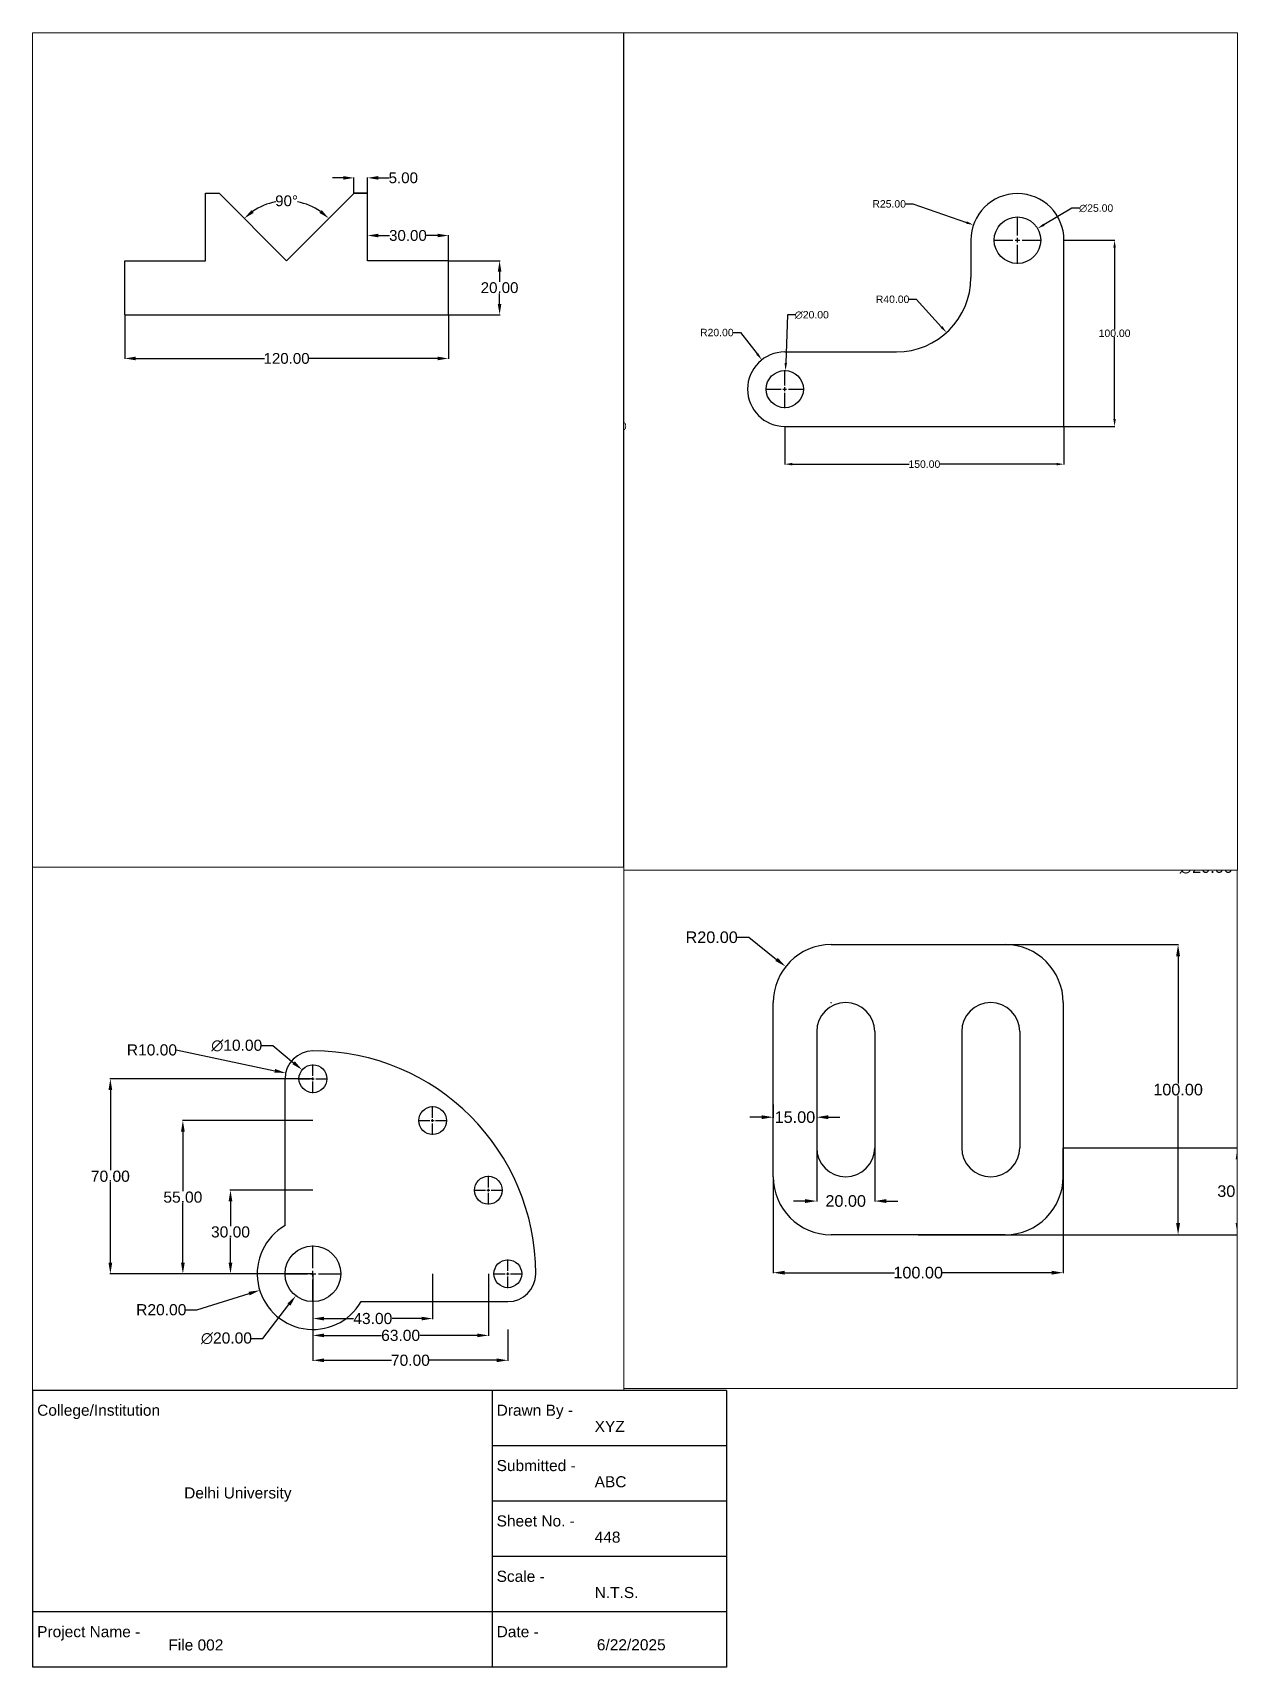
# Paper-space layout 'Layout1' of a CAD drawing. Header units: millimetres, sheet in inches. Extents: x 0.2 to 7.7, y 0 to 10.2.
# The model-space entities are those that its viewports show. They can reach past a viewport. Long polylines and large blocks are cut down to what shows.
import ezdxf

# ---------------------------------------------------------------- set-up
doc = ezdxf.new("R2010")
doc.units = ezdxf.units.MM
doc.header["$MEASUREMENT"] = 0
doc.linetypes.add('CENTER2', pattern=[1.125, 0.75, -0.125, 0.125, -0.125])
doc.styles.get("Standard").update_dxf_attribs({"font": 'arial.ttf'})
doc.dimstyles.get("Standard").update_dxf_attribs({"dimtxt": 4, "dimasz": 4, "dimexe": 0.18, "dimexo": 0.0625, "dimgap": 0.09, "dimtad": 0, "dimtih": 1, "dimtoh": 1, "dimzin": 0, "dimdsep": 46, "dimtxsty": 'Standard', "dimcen": 0.09, "dimadec": 0, "dimazin": 0, "dimtfac": 1, "dimtofl": 0, "dimtmove": 0, "dimatfit": 3, "dimfxl": 1, "dimtolj": 1, "dimtzin": 0, "dimarcsym": 0})

# ---------------------------------------------------------------- blocks, each defined once
blk = doc.blocks.new('Title Block 002')
for p, q in [((250.63, 0), (0, 0)), ((0, -100), (0, 0)), ((166.03, 0), (166.03, -100)), ((250.63, 0), (250.63, -100)), ((250.63, -20), (166.03, -20)), ((250.63, -40), (166.03, -40)), ((250.63, -60), (166.03, -60)), ((250.63, -80), (0, -80)), ((250.63, -100), (0, -100))]:
    blk.add_line(p, q)
for s, p in [('College/Institution ', (1.6, -9.15)), ('Drawn By - ', (167.62, -9.15)), ('Submitted -', (167.62, -29.15)), ('Sheet No. - ', (167.62, -49.15)), ('Scale - ', (167.62, -69.15)), ('Project Name - ', (1.6, -89.15)), ('Date - ', (167.62, -89.15))]:
    blk.add_text(s, height=4).set_placement(p)
for tag, p in [('DRAWN_BY', (203.04, -15)), ('COLLEGE/INSTITUTION', (54.71, -39.04)), ('SUBMITTED', (203.04, -35)), ('SHEET_NO.', (203.04, -55)), ('SCALE', (203.04, -75)), ('PROJECT_NAME', (49, -93.94)), ('DATE', (203.84, -93.88))]:
    blk.add_attdef(tag, p, '', height=4)
blk = doc.blocks.new('*U1')
at = {"color": 0, "linetype": 'CENTER2', "transparency": 16777216}
for p, q in [((0, 2.5), (0, 12.62)), ((-12.62, 0), (-2.5, 0)), ((2.5, 0), (12.62, 0)), ((0, -12.62), (0, -2.5))]:
    blk.add_line(p, q, dxfattribs=at)
at = {"color": 0, "linetype": 'Continuous', "transparency": 16777216}
for p, q in [((-1.25, 0), (1.25, 0)), ((0, -1.25), (0, 1.25))]:
    blk.add_line(p, q, dxfattribs=at)
blk = doc.blocks.new('*U2')
at = {"color": 0, "linetype": 'CENTER2', "transparency": 16777216}
for p, q in [((0, 2), (0, 10.12)), ((-10.12, 0), (-2, 0)), ((2, 0), (10.12, 0)), ((0, -10.12), (0, -2))]:
    blk.add_line(p, q, dxfattribs=at)
at = {"color": 0, "linetype": 'Continuous', "transparency": 16777216}
for p, q in [((-1, 0), (1, 0)), ((0, -1), (0, 1))]:
    blk.add_line(p, q, dxfattribs=at)
blk = doc.blocks.new('*U3')
at = {"color": 0, "linetype": 'CENTER2', "transparency": 16777216}
for p, q in [((-5.12, 0), (-1, 0)), ((0, 1), (0, 5.12)), ((1, 0), (5.12, 0)), ((0, -5.12), (0, -1))]:
    blk.add_line(p, q, dxfattribs=at)
at = {"color": 0, "linetype": 'Continuous', "transparency": 16777216}
for p, q in [((-0.5, 0), (0.5, 0)), ((0, -0.5), (0, 0.5))]:
    blk.add_line(p, q, dxfattribs=at)
blk = doc.blocks.new('*U4')
at = {"color": 0, "linetype": 'CENTER2', "transparency": 16777216}
for p, q in [((-5.12, 0), (-1, 0)), ((0, 1), (0, 5.12)), ((1, 0), (5.12, 0)), ((0, -5.12), (0, -1))]:
    blk.add_line(p, q, dxfattribs=at)
at = {"color": 0, "linetype": 'Continuous', "transparency": 16777216}
for p, q in [((-0.5, 0), (0.5, 0)), ((0, -0.5), (0, 0.5))]:
    blk.add_line(p, q, dxfattribs=at)
blk = doc.blocks.new('*U5')
at = {"color": 0, "linetype": 'CENTER2', "transparency": 16777216}
for p, q in [((-5.12, 0), (-1, 0)), ((0, 1), (0, 5.12)), ((1, 0), (5.12, 0)), ((0, -5.12), (0, -1))]:
    blk.add_line(p, q, dxfattribs=at)
at = {"color": 0, "linetype": 'Continuous', "transparency": 16777216}
for p, q in [((-0.5, 0), (0.5, 0)), ((0, -0.5), (0, 0.5))]:
    blk.add_line(p, q, dxfattribs=at)
blk = doc.blocks.new('*U6')
at = {"color": 0, "linetype": 'CENTER2', "transparency": 16777216}
for p, q in [((-5.12, 0), (-1, 0)), ((0, 1), (0, 5.12)), ((1, 0), (5.12, 0)), ((0, -5.12), (0, -1))]:
    blk.add_line(p, q, dxfattribs=at)
at = {"color": 0, "linetype": 'Continuous', "transparency": 16777216}
for p, q in [((-0.5, 0), (0.5, 0)), ((0, -0.5), (0, 0.5))]:
    blk.add_line(p, q, dxfattribs=at)
blk = doc.blocks.new('*U7')
at = {"color": 0, "linetype": 'CENTER2', "transparency": 16777216}
for p, q in [((0, 2), (0, 10.12)), ((-10.12, 0), (-2, 0)), ((2, 0), (10.12, 0)), ((0, -10.12), (0, -2))]:
    blk.add_line(p, q, dxfattribs=at)
at = {"color": 0, "linetype": 'Continuous', "transparency": 16777216}
for p, q in [((-1, 0), (1, 0)), ((0, -1), (0, 1))]:
    blk.add_line(p, q, dxfattribs=at)
blk = doc.blocks.new('*D11')
at = {"color": 0, "lineweight": -2, "transparency": 16777216}
for p, q in [((68.74, -9.59), (68.74, -25.93)), ((188.74, -9.59), (188.74, -25.93)), ((72.74, -25.75), (120.55, -25.75)), ((184.74, -25.75), (136.94, -25.75))]:
    blk.add_line(p, q, dxfattribs=at)
at = {"color": 0, "transparency": 16777216}
for points in [[(72.74, -25.08), (72.74, -26.41), (68.74, -25.75)], [(184.74, -25.08), (184.74, -26.41), (188.74, -25.75)]]:
    blk.add_solid(points, dxfattribs=at)
at = {"layer": 'Defpoints', "color": 0, "transparency": 16777216}
for p in [(68.74, -9.52), (188.74, -9.52), (188.74, -25.75)]:
    blk.add_point(p, dxfattribs=at)
at = {"color": 0, "transparency": 16777216, "insert": (128.74, -25.75), "char_height": 4, "attachment_point": 5}
blk.add_mtext('\\A1;120.00', dxfattribs=at)
blk = doc.blocks.new('*D12')
at = {"color": 0, "lineweight": -2, "transparency": 16777216}
for p, q in [((188.81, 10.48), (207.9, 10.48)), ((207.72, 6.48), (207.72, 2.61)), ((207.72, -5.52), (207.72, -1.66)), ((188.81, -9.52), (207.9, -9.52))]:
    blk.add_line(p, q, dxfattribs=at)
at = {"color": 0, "transparency": 16777216}
for points in [[(207.05, 6.48), (208.38, 6.48), (207.72, 10.48)], [(207.05, -5.52), (208.38, -5.52), (207.72, -9.52)]]:
    blk.add_solid(points, dxfattribs=at)
at = {"layer": 'Defpoints', "color": 0, "transparency": 16777216}
for p in [(188.74, 10.48), (188.74, -9.52), (207.72, -9.52)]:
    blk.add_point(p, dxfattribs=at)
at = {"color": 0, "transparency": 16777216, "insert": (207.72, 0.48), "char_height": 4, "attachment_point": 5}
blk.add_mtext('\\A1;20.00', dxfattribs=at)
blk = doc.blocks.new('*D13')
at = {"color": 0, "lineweight": -2, "transparency": 16777216}
for p, q in [((158.74, 10.54), (158.74, 20)), ((162.74, 19.82), (166.91, 19.82)), ((184.74, 19.82), (180.57, 19.82)), ((188.74, 10.54), (188.74, 20))]:
    blk.add_line(p, q, dxfattribs=at)
at = {"color": 0, "transparency": 16777216}
for points in [[(162.74, 20.49), (162.74, 19.16), (158.74, 19.82)], [(184.74, 20.49), (184.74, 19.16), (188.74, 19.82)]]:
    blk.add_solid(points, dxfattribs=at)
at = {"layer": 'Defpoints', "color": 0, "transparency": 16777216}
for p in [(188.74, 19.82), (158.74, 10.48), (188.74, 10.48)]:
    blk.add_point(p, dxfattribs=at)
at = {"color": 0, "transparency": 16777216, "insert": (173.74, 19.82), "char_height": 4, "attachment_point": 5}
blk.add_mtext('\\A1;30.00', dxfattribs=at)
blk = doc.blocks.new('*D14')
at = {"color": 0, "lineweight": -2, "transparency": 16777216}
for p, q in [((149.74, 41.19), (145.74, 41.19)), ((153.74, 35.54), (153.74, 41.37)), ((158.74, 35.54), (158.74, 41.37)), ((162.74, 41.19), (166.74, 41.19))]:
    blk.add_line(p, q, dxfattribs=at)
at = {"color": 0, "transparency": 16777216}
for points in [[(149.74, 41.85), (149.74, 40.52), (153.74, 41.19)], [(162.74, 41.85), (162.74, 40.52), (158.74, 41.19)]]:
    blk.add_solid(points, dxfattribs=at)
at = {"layer": 'Defpoints', "color": 0, "transparency": 16777216}
for p in [(158.74, 41.19), (153.74, 35.48), (158.74, 35.48)]:
    blk.add_point(p, dxfattribs=at)
at = {"color": 0, "transparency": 16777216, "insert": (172.02, 41.19), "char_height": 4, "attachment_point": 5}
blk.add_mtext('\\A1;5.00', dxfattribs=at)
blk = doc.blocks.new('*D16')
at = {"color": 0, "lineweight": -2, "transparency": 16777216}
for start, end in [(100.4244, 124.6541), (55.3459, 79.5756)]:
    blk.add_arc((128.74, 10.48), 22.18, start, end, dxfattribs=at)
at = {"color": 0, "transparency": 16777216}
for points in [[(116.56, 28.21), (115.7, 29.23), (113.06, 26.16)], [(141.78, 29.23), (140.93, 28.21), (144.43, 26.16)]]:
    blk.add_solid(points, dxfattribs=at)
at = {"layer": 'Defpoints', "color": 0, "transparency": 16777216}
for p in [(103.74, 35.48), (153.74, 35.48), (134.48, 31.9), (128.74, 10.48), (128.74, 10.48)]:
    blk.add_point(p, dxfattribs=at)
at = {"color": 0, "transparency": 16777216, "insert": (128.74, 32.66), "char_height": 4, "attachment_point": 5}
blk.add_mtext('\\A1;90°', dxfattribs=at)
blk = doc.blocks.new('*D17')
at = {"color": 0, "lineweight": -2, "transparency": 16777216}
for p, q in [((299.71, 0.33), (299.71, -20.08)), ((449.71, 0.33), (449.71, -20.08)), ((303.71, -19.9), (366.52, -19.9)), ((445.71, -19.9), (382.91, -19.9))]:
    blk.add_line(p, q, dxfattribs=at)
at = {"color": 0, "transparency": 16777216}
for points in [[(303.71, -19.23), (303.71, -20.56), (299.71, -19.9)], [(445.71, -19.23), (445.71, -20.56), (449.71, -19.9)]]:
    blk.add_solid(points, dxfattribs=at)
at = {"layer": 'Defpoints', "color": 0, "transparency": 16777216}
for p in [(299.71, 0.39), (449.71, 0.39), (449.71, -19.9)]:
    blk.add_point(p, dxfattribs=at)
at = {"color": 0, "transparency": 16777216, "insert": (374.71, -19.9), "char_height": 4, "attachment_point": 5}
blk.add_mtext('\\A1;150.00', dxfattribs=at)
blk = doc.blocks.new('*D18')
at = {"color": 0, "lineweight": -2, "transparency": 16777216}
for p, q in [((449.78, 100.39), (477.09, 100.39)), ((476.91, 96.39), (476.91, 52.52)), ((476.91, 4.39), (476.91, 48.26)), ((449.78, 0.39), (477.09, 0.39))]:
    blk.add_line(p, q, dxfattribs=at)
at = {"color": 0, "transparency": 16777216}
for points in [[(476.24, 96.39), (477.57, 96.39), (476.91, 100.39)], [(476.24, 4.39), (477.57, 4.39), (476.91, 0.39)]]:
    blk.add_solid(points, dxfattribs=at)
at = {"layer": 'Defpoints', "color": 0, "transparency": 16777216}
for p in [(449.71, 100.39), (476.91, 100.39), (449.71, 0.39)]:
    blk.add_point(p, dxfattribs=at)
at = {"color": 0, "transparency": 16777216, "insert": (476.91, 50.39), "char_height": 4, "attachment_point": 5}
blk.add_mtext('\\A1;100.00', dxfattribs=at)
blk = doc.blocks.new('*D19')
at = {"color": 0, "lineweight": -2, "transparency": 16777216}
for p, q in [((364.55, 119.89), (368.55, 119.89)), ((368.55, 119.89), (397.32, 109.9)), ((424.62, 100.39), (424.8, 100.39)), ((424.71, 100.3), (424.71, 100.48))]:
    blk.add_line(p, q, dxfattribs=at)
at = {"color": 0, "transparency": 16777216}
blk.add_solid([(397.54, 110.53), (397.1, 109.27), (401.1, 108.59)], dxfattribs=at)
at = {"layer": 'Defpoints', "color": 0, "transparency": 16777216}
for p in [(401.1, 108.59), (424.71, 100.39)]:
    blk.add_point(p, dxfattribs=at)
at = {"color": 0, "transparency": 16777216, "insert": (355.8, 119.89), "char_height": 4, "attachment_point": 5}
blk.add_mtext('\\A1;R25.00', dxfattribs=at)
blk = doc.blocks.new('*D20')
at = {"color": 0, "lineweight": -2, "transparency": 16777216}
for p, q in [((271.97, 50.78), (275.97, 50.78)), ((275.97, 50.78), (284.94, 39.3)), ((299.62, 20.39), (299.8, 20.39)), ((299.71, 20.3), (299.71, 20.48))]:
    blk.add_line(p, q, dxfattribs=at)
at = {"color": 0, "transparency": 16777216}
blk.add_solid([(285.46, 39.71), (284.41, 38.89), (287.4, 36.15)], dxfattribs=at)
at = {"layer": 'Defpoints', "color": 0, "transparency": 16777216}
for p in [(287.4, 36.15), (299.71, 20.39)]:
    blk.add_point(p, dxfattribs=at)
at = {"color": 0, "transparency": 16777216, "insert": (263.22, 50.78), "char_height": 4, "attachment_point": 5}
blk.add_mtext('\\A1;R20.00', dxfattribs=at)
blk = doc.blocks.new('*D21')
at = {"color": 0, "lineweight": -2, "transparency": 16777216}
for p, q in [((366.39, 68.65), (370.39, 68.65)), ((370.39, 68.65), (383.93, 53.76))]:
    blk.add_line(p, q, dxfattribs=at)
at = {"color": 0, "transparency": 16777216}
blk.add_solid([(384.43, 54.2), (383.44, 53.31), (386.63, 50.8)], dxfattribs=at)
at = {"layer": 'Defpoints', "color": 0, "transparency": 16777216}
for p in [(359.71, 80.39), (386.63, 50.8)]:
    blk.add_point(p, dxfattribs=at)
at = {"color": 0, "transparency": 16777216, "insert": (357.64, 68.65), "char_height": 4, "attachment_point": 5}
blk.add_mtext('\\A1;R40.00', dxfattribs=at)
blk = doc.blocks.new('*D22')
at = {"color": 0, "lineweight": -2, "transparency": 16777216}
for p, q in [((301.22, 60.24), (300.24, 34.38)), ((305.22, 60.24), (301.22, 60.24)), ((299.62, 20.39), (299.8, 20.39)), ((299.71, 20.3), (299.71, 20.48))]:
    blk.add_line(p, q, dxfattribs=at)
at = {"color": 0, "transparency": 16777216}
blk.add_solid([(299.58, 34.4), (300.91, 34.35), (300.09, 30.38)], dxfattribs=at)
at = {"layer": 'Defpoints', "color": 0, "transparency": 16777216}
for p in [(300.09, 30.38), (299.34, 10.4)]:
    blk.add_point(p, dxfattribs=at)
at = {"color": 0, "transparency": 16777216, "insert": (314.23, 60.24), "char_height": 4, "attachment_point": 5}
blk.add_mtext('\\A1;∅20.00', dxfattribs=at)
blk = doc.blocks.new('*D23')
at = {"color": 0, "lineweight": -2, "transparency": 16777216}
for p, q in [((454.02, 117.52), (438.96, 108.72)), ((458.02, 117.52), (454.02, 117.52)), ((424.62, 100.39), (424.8, 100.39)), ((424.71, 100.3), (424.71, 100.48))]:
    blk.add_line(p, q, dxfattribs=at)
at = {"color": 0, "transparency": 16777216}
blk.add_solid([(438.62, 109.29), (439.3, 108.14), (435.51, 106.7)], dxfattribs=at)
at = {"layer": 'Defpoints', "color": 0, "transparency": 16777216}
for p in [(435.51, 106.7), (413.92, 94.08)]:
    blk.add_point(p, dxfattribs=at)
at = {"color": 0, "transparency": 16777216, "insert": (467.03, 117.52), "char_height": 4, "attachment_point": 5}
blk.add_mtext('\\A1;∅25.00', dxfattribs=at)
blk = doc.blocks.new('*D24')
at = {"color": 0, "lineweight": -2, "transparency": 16777216}
for p, q in [((-55.72, -164.99), (-55.72, -176.17)), ((14.28, -164.99), (14.28, -176.17)), ((-51.72, -175.99), (-27.54, -175.99)), ((10.28, -175.99), (-13.91, -175.99))]:
    blk.add_line(p, q, dxfattribs=at)
at = {"color": 0, "transparency": 16777216}
for points in [[(-51.72, -175.32), (-51.72, -176.66), (-55.72, -175.99)], [(10.28, -175.32), (10.28, -176.66), (14.28, -175.99)]]:
    blk.add_solid(points, dxfattribs=at)
at = {"layer": 'Defpoints', "color": 0, "transparency": 16777216}
for p in [(-55.72, -164.93), (14.28, -164.93), (14.28, -175.99)]:
    blk.add_point(p, dxfattribs=at)
at = {"color": 0, "transparency": 16777216, "insert": (-20.72, -175.99), "char_height": 4, "attachment_point": 5}
blk.add_mtext('\\A1;70.00', dxfattribs=at)
blk = doc.blocks.new('*D25')
at = {"color": 0, "lineweight": -2, "transparency": 16777216}
for p, q in [((-55.72, -144.99), (-55.72, -167.24)), ((7.28, -144.99), (7.28, -167.24)), ((-51.72, -167.06), (-31.07, -167.06)), ((3.28, -167.06), (-17.38, -167.06))]:
    blk.add_line(p, q, dxfattribs=at)
at = {"color": 0, "transparency": 16777216}
for points in [[(-51.72, -166.39), (-51.72, -167.72), (-55.72, -167.06)], [(3.28, -166.39), (3.28, -167.72), (7.28, -167.06)]]:
    blk.add_solid(points, dxfattribs=at)
at = {"layer": 'Defpoints', "color": 0, "transparency": 16777216}
for p in [(-55.72, -144.93), (7.28, -144.93), (7.28, -167.06)]:
    blk.add_point(p, dxfattribs=at)
at = {"color": 0, "transparency": 16777216, "insert": (-24.22, -167.06), "char_height": 4, "attachment_point": 5}
blk.add_mtext('\\A1;63.00', dxfattribs=at)
blk = doc.blocks.new('*D26')
at = {"color": 0, "lineweight": -2, "transparency": 16777216}
for p, q in [((-55.72, -144.99), (-55.72, -161.19)), ((-12.72, -144.99), (-12.72, -161.19)), ((-51.72, -161.01), (-41.14, -161.01)), ((-16.72, -161.01), (-27.31, -161.01))]:
    blk.add_line(p, q, dxfattribs=at)
at = {"color": 0, "transparency": 16777216}
for points in [[(-51.72, -160.35), (-51.72, -161.68), (-55.72, -161.01)], [(-16.72, -160.35), (-16.72, -161.68), (-12.72, -161.01)]]:
    blk.add_solid(points, dxfattribs=at)
at = {"layer": 'Defpoints', "color": 0, "transparency": 16777216}
for p in [(-55.72, -144.93), (-12.72, -144.93), (-12.72, -161.01)]:
    blk.add_point(p, dxfattribs=at)
at = {"color": 0, "transparency": 16777216, "insert": (-34.22, -161.01), "char_height": 4, "attachment_point": 5}
blk.add_mtext('\\A1;43.00', dxfattribs=at)
blk = doc.blocks.new('*D27')
at = {"color": 0, "lineweight": -2, "transparency": 16777216}
for p, q in [((-55.79, -114.93), (-85.51, -114.93)), ((-85.33, -118.93), (-85.33, -127.79)), ((-85.33, -140.93), (-85.33, -132.06)), ((-55.79, -144.93), (-85.51, -144.93))]:
    blk.add_line(p, q, dxfattribs=at)
at = {"color": 0, "transparency": 16777216}
for points in [[(-86, -118.93), (-84.67, -118.93), (-85.33, -114.93)], [(-86, -140.93), (-84.67, -140.93), (-85.33, -144.93)]]:
    blk.add_solid(points, dxfattribs=at)
at = {"layer": 'Defpoints', "color": 0, "transparency": 16777216}
for p in [(-85.33, -114.93), (-55.72, -114.93), (-55.72, -144.93)]:
    blk.add_point(p, dxfattribs=at)
at = {"color": 0, "transparency": 16777216, "insert": (-85.33, -129.93), "char_height": 4, "attachment_point": 5}
blk.add_mtext('\\A1;30.00', dxfattribs=at)
blk = doc.blocks.new('*D28')
at = {"color": 0, "lineweight": -2, "transparency": 16777216}
for p, q in [((-55.79, -89.93), (-102.61, -89.93)), ((-102.43, -93.93), (-102.43, -115.29)), ((-102.43, -140.93), (-102.43, -119.56)), ((-55.79, -144.93), (-102.61, -144.93))]:
    blk.add_line(p, q, dxfattribs=at)
at = {"color": 0, "transparency": 16777216}
for points in [[(-103.1, -93.93), (-101.76, -93.93), (-102.43, -89.93)], [(-103.1, -140.93), (-101.76, -140.93), (-102.43, -144.93)]]:
    blk.add_solid(points, dxfattribs=at)
at = {"layer": 'Defpoints', "color": 0, "transparency": 16777216}
for p in [(-102.43, -89.93), (-55.72, -89.93), (-55.72, -144.93)]:
    blk.add_point(p, dxfattribs=at)
at = {"color": 0, "transparency": 16777216, "insert": (-102.43, -117.43), "char_height": 4, "attachment_point": 5}
blk.add_mtext('\\A1;55.00', dxfattribs=at)
blk = doc.blocks.new('*D29')
at = {"color": 0, "lineweight": -2, "transparency": 16777216}
for p, q in [((-55.79, -74.93), (-128.65, -74.93)), ((-128.47, -78.93), (-128.47, -107.79)), ((-128.47, -140.93), (-128.47, -112.06)), ((-55.79, -144.93), (-128.65, -144.93))]:
    blk.add_line(p, q, dxfattribs=at)
at = {"color": 0, "transparency": 16777216}
for points in [[(-129.13, -78.93), (-127.8, -78.93), (-128.47, -74.93)], [(-129.13, -140.93), (-127.8, -140.93), (-128.47, -144.93)]]:
    blk.add_solid(points, dxfattribs=at)
at = {"layer": 'Defpoints', "color": 0, "transparency": 16777216}
for p in [(-128.47, -74.93), (-55.72, -74.93), (-55.72, -144.93)]:
    blk.add_point(p, dxfattribs=at)
at = {"color": 0, "transparency": 16777216, "insert": (-128.47, -109.93), "char_height": 4, "attachment_point": 5}
blk.add_mtext('\\A1;70.00', dxfattribs=at)
blk = doc.blocks.new('*D30')
at = {"color": 0, "lineweight": -2, "transparency": 16777216}
for p, q in [((-74.08, -63.01), (-70.08, -63.01)), ((-70.08, -63.01), (-62.65, -69.18)), ((-55.81, -74.93), (-55.63, -74.93)), ((-55.72, -75.02), (-55.72, -74.84))]:
    blk.add_line(p, q, dxfattribs=at)
at = {"color": 0, "transparency": 16777216}
blk.add_solid([(-62.22, -68.66), (-63.07, -69.69), (-59.57, -71.73)], dxfattribs=at)
at = {"layer": 'Defpoints', "color": 0, "transparency": 16777216}
for p in [(-59.57, -71.73), (-51.88, -78.12)]:
    blk.add_point(p, dxfattribs=at)
at = {"color": 0, "transparency": 16777216, "insert": (-83.09, -63.01), "char_height": 4, "attachment_point": 5}
blk.add_mtext('\\A1;∅10.00', dxfattribs=at)
blk = doc.blocks.new('*D31')
at = {"color": 0, "lineweight": -2, "transparency": 16777216}
for p, q in [((-55.81, -144.93), (-55.63, -144.93)), ((-55.72, -145.02), (-55.72, -144.84)), ((-73.76, -168.11), (-64.32, -155.97)), ((-77.76, -168.11), (-73.76, -168.11))]:
    blk.add_line(p, q, dxfattribs=at)
at = {"color": 0, "transparency": 16777216}
blk.add_solid([(-64.85, -155.57), (-63.79, -156.38), (-61.86, -152.82)], dxfattribs=at)
at = {"layer": 'Defpoints', "color": 0, "transparency": 16777216}
for p in [(-49.58, -137.03), (-61.86, -152.82)]:
    blk.add_point(p, dxfattribs=at)
at = {"color": 0, "transparency": 16777216, "insert": (-86.77, -168.11), "char_height": 4, "attachment_point": 5}
blk.add_mtext('\\A1;∅20.00', dxfattribs=at)
blk = doc.blocks.new('*D32')
at = {"color": 0, "lineweight": -2, "transparency": 16777216}
for p, q in [((-104.8, -64.58), (-69.42, -72.04)), ((-55.81, -74.93), (-55.63, -74.93)), ((-55.72, -75.02), (-55.72, -74.84))]:
    blk.add_line(p, q, dxfattribs=at)
at = {"color": 0, "transparency": 16777216}
blk.add_solid([(-69.28, -71.39), (-69.56, -72.69), (-65.51, -72.86)], dxfattribs=at)
at = {"layer": 'Defpoints', "color": 0, "transparency": 16777216}
for p in [(-65.51, -72.86), (-55.72, -74.93)]:
    blk.add_point(p, dxfattribs=at)
at = {"color": 0, "transparency": 16777216, "insert": (-113.54, -64.58), "char_height": 4, "attachment_point": 5}
blk.add_mtext('\\A1;R10.00', dxfattribs=at)
blk = doc.blocks.new('*D33')
at = {"color": 0, "lineweight": -2, "transparency": 16777216}
for p, q in [((-55.81, -144.93), (-55.63, -144.93)), ((-55.72, -145.02), (-55.72, -144.84)), ((-97.43, -157.86), (-78.65, -152.03)), ((-101.43, -157.86), (-97.43, -157.86))]:
    blk.add_line(p, q, dxfattribs=at)
at = {"color": 0, "transparency": 16777216}
blk.add_solid([(-78.84, -151.4), (-78.45, -152.67), (-74.83, -150.85)], dxfattribs=at)
at = {"layer": 'Defpoints', "color": 0, "transparency": 16777216}
for p in [(-55.72, -144.93), (-74.83, -150.85)]:
    blk.add_point(p, dxfattribs=at)
at = {"color": 0, "transparency": 16777216, "insert": (-110.18, -157.86), "char_height": 4, "attachment_point": 5}
blk.add_mtext('\\A1;R20.00', dxfattribs=at)
blk = doc.blocks.new('*D34')
at = {"color": 0, "lineweight": -2, "transparency": 16777216}
for p, q in [((-161.62, -194.7), (-96.28, -194.7)), ((-96.46, -198.7), (-96.46, -242.57)), ((-96.46, -290.7), (-96.46, -246.83)), ((-161.62, -294.7), (-96.28, -294.7))]:
    blk.add_line(p, q, dxfattribs=at)
at = {"color": 0, "transparency": 16777216}
for points in [[(-97.13, -198.7), (-95.79, -198.7), (-96.46, -194.7)], [(-97.13, -290.7), (-95.79, -290.7), (-96.46, -294.7)]]:
    blk.add_solid(points, dxfattribs=at)
at = {"layer": 'Defpoints', "color": 0, "transparency": 16777216}
for p in [(-161.69, -194.7), (-161.69, -294.7), (-96.46, -294.7)]:
    blk.add_point(p, dxfattribs=at)
at = {"color": 0, "transparency": 16777216, "insert": (-96.46, -244.7), "char_height": 4, "attachment_point": 5}
blk.add_mtext('\\A1;100.00', dxfattribs=at)
blk = doc.blocks.new('*D35')
at = {"color": 0, "lineweight": -2, "transparency": 16777216}
for p, q in [((-236.08, -274.76), (-236.08, -307.97)), ((-136.08, -274.76), (-136.08, -307.97)), ((-232.08, -307.79), (-194.28, -307.79)), ((-140.08, -307.79), (-177.88, -307.79))]:
    blk.add_line(p, q, dxfattribs=at)
at = {"color": 0, "transparency": 16777216}
for points in [[(-232.08, -307.12), (-232.08, -308.46), (-236.08, -307.79)], [(-140.08, -307.12), (-140.08, -308.46), (-136.08, -307.79)]]:
    blk.add_solid(points, dxfattribs=at)
at = {"layer": 'Defpoints', "color": 0, "transparency": 16777216}
for p in [(-236.08, -274.7), (-136.08, -274.7), (-136.08, -307.79)]:
    blk.add_point(p, dxfattribs=at)
at = {"color": 0, "transparency": 16777216, "insert": (-186.08, -307.79), "char_height": 4, "attachment_point": 5}
blk.add_mtext('\\A1;100.00', dxfattribs=at)
blk = doc.blocks.new('*D36')
at = {"color": 0, "lineweight": -2, "transparency": 16777216}
for p, q in [((-236.08, -249.79), (-236.08, -254.37)), ((-221.08, -249.79), (-221.08, -254.37)), ((-240.08, -254.19), (-244.08, -254.19)), ((-217.08, -254.19), (-213.08, -254.19))]:
    blk.add_line(p, q, dxfattribs=at)
at = {"color": 0, "transparency": 16777216}
for points in [[(-240.08, -253.52), (-240.08, -254.86), (-236.08, -254.19)], [(-217.08, -253.52), (-217.08, -254.86), (-221.08, -254.19)]]:
    blk.add_solid(points, dxfattribs=at)
at = {"layer": 'Defpoints', "color": 0, "transparency": 16777216}
for p in [(-236.08, -249.72), (-221.08, -249.72), (-221.08, -254.19)]:
    blk.add_point(p, dxfattribs=at)
at = {"color": 0, "transparency": 16777216, "insert": (-228.58, -254.19), "char_height": 4, "attachment_point": 5}
blk.add_mtext('\\A1;15.00', dxfattribs=at)
blk = doc.blocks.new('*D37')
at = {"color": 0, "lineweight": -2, "transparency": 16777216}
for p, q in [((-136.02, -264.7), (-75.77, -264.7)), ((-75.95, -268.7), (-75.95, -277.57)), ((-75.95, -290.7), (-75.95, -281.83)), ((-136.02, -294.7), (-75.77, -294.7))]:
    blk.add_line(p, q, dxfattribs=at)
at = {"color": 0, "transparency": 16777216}
for points in [[(-76.61, -268.7), (-75.28, -268.7), (-75.95, -264.7)], [(-76.61, -290.7), (-75.28, -290.7), (-75.95, -294.7)]]:
    blk.add_solid(points, dxfattribs=at)
at = {"layer": 'Defpoints', "color": 0, "transparency": 16777216}
for p in [(-136.08, -264.7), (-75.95, -264.7), (-136.08, -294.7)]:
    blk.add_point(p, dxfattribs=at)
at = {"color": 0, "transparency": 16777216, "insert": (-75.95, -279.7), "char_height": 4, "attachment_point": 5}
blk.add_mtext('\\A1;30.00', dxfattribs=at)
blk = doc.blocks.new('*D38')
at = {"color": 0, "lineweight": -2, "transparency": 16777216}
for p, q in [((-221.08, -264.76), (-221.08, -283.27)), ((-201.08, -264.76), (-201.08, -283.27)), ((-225.08, -283.09), (-229.08, -283.09)), ((-197.08, -283.09), (-193.08, -283.09))]:
    blk.add_line(p, q, dxfattribs=at)
at = {"color": 0, "transparency": 16777216}
for points in [[(-225.08, -282.43), (-225.08, -283.76), (-221.08, -283.09)], [(-197.08, -282.43), (-197.08, -283.76), (-201.08, -283.09)]]:
    blk.add_solid(points, dxfattribs=at)
at = {"layer": 'Defpoints', "color": 0, "transparency": 16777216}
for p in [(-221.08, -264.7), (-201.08, -264.7), (-201.08, -283.09)]:
    blk.add_point(p, dxfattribs=at)
at = {"color": 0, "transparency": 16777216, "insert": (-211.08, -283.09), "char_height": 4, "attachment_point": 5}
blk.add_mtext('\\A1;20.00', dxfattribs=at)
blk = doc.blocks.new('*D39')
at = {"color": 0, "lineweight": -2, "transparency": 16777216}
for p, q in [((-248.53, -192.18), (-244.53, -192.18)), ((-244.53, -192.18), (-234.9, -199.8)), ((-216.17, -214.7), (-215.99, -214.7)), ((-216.08, -214.79), (-216.08, -214.61))]:
    blk.add_line(p, q, dxfattribs=at)
at = {"color": 0, "transparency": 16777216}
blk.add_solid([(-234.49, -199.28), (-235.31, -200.33), (-231.76, -202.29)], dxfattribs=at)
at = {"layer": 'Defpoints', "color": 0, "transparency": 16777216}
for p in [(-231.76, -202.29), (-216.08, -214.7)]:
    blk.add_point(p, dxfattribs=at)
at = {"color": 0, "transparency": 16777216, "insert": (-257.28, -192.18), "char_height": 4, "attachment_point": 5}
blk.add_mtext('\\A1;R20.00', dxfattribs=at)

msp = doc.modelspace()

# ---------------------------------------------------------------- linework, layer by layer
for p, q in [((399.714, 100.389), (399.714, 80.389)), ((449.714, 0.389), (449.714, 100.389)), ((299.714, 40.389), (359.714, 40.389)), ((98.743, 10.475), (98.743, 35.475)), ((98.743, 35.475), (103.743, 35.475)), ((103.743, 35.475), (128.743, 10.475)), ((153.743, 35.475), (128.743, 10.475)), ((158.743, 35.475), (153.743, 35.475)), ((153.743, 35.475), (158.743, 35.475)), ((158.743, 10.475), (158.743, 35.475)), ((68.743, -9.525), (68.743, 10.475)), ((68.743, 10.475), (98.743, 10.475)), ((188.743, 10.475), (158.743, 10.475)), ((188.743, -9.525), (188.743, 10.475)), ((299.714, 0.389), (449.714, 0.389)), ((68.743, -9.525), (188.743, -9.525)), ((-65.723, -127.605), (-65.723, -74.926)), ((7.277, -114.926), (7.277, -114.926)), ((-38.403, -154.926), (14.277, -154.926)), ((-216.08, -194.699), (-156.08, -194.699)), ((-236.08, -274.699), (-236.08, -214.699)), ((-136.08, -214.699), (-136.08, -274.699)), ((-221.08, -224.699), (-221.08, -264.699)), ((-201.08, -224.699), (-201.08, -264.699)), ((-171.08, -224.699), (-171.08, -264.699)), ((-151.08, -224.699), (-151.08, -264.699)), ((-136.08, -244.699), (-136.08, -274.699)), ((-136.08, -274.699), (-136.08, -264.699)), ((-156.08, -294.699), (-216.08, -294.699)), ((-186.08, -294.699), (-156.08, -294.699))]:
    msp.add_line(p, q)
for centre, radius in [((424.714, 100.389), 12.5), ((299.714, 20.389), 10), ((-55.723, -74.926), 5), ((-12.723, -89.926), 5), ((7.277, -114.926), 5), ((-55.723, -144.926), 10), ((14.277, -144.926), 5)]:
    msp.add_circle(centre, radius)
for centre, radius, start, end in [((424.714, 100.389), 25, 0, 180), ((359.714, 80.389), 40, 270, 0), ((299.714, 20.389), 20, 90, 270), ((-55.723, -74.926), 10, 90, 180), ((-55.723, -144.926), 80, 0, 90), ((-55.723, -144.926), 20, 120, 330), ((14.277, -144.926), 10, 270, 0), ((-216.08, -214.699), 20, 90, 180), ((-156.08, -214.699), 20, 0, 90), ((-211.08, -224.699), 10, 0, 180), ((-161.08, -224.699), 10, 0, 180), ((-211.08, -264.699), 10, 180, 0), ((-161.08, -264.699), 10, 180, 0), ((-216.08, -274.699), 20, 180, 270), ((-156.08, -274.699), 20, 270, 0)]:
    msp.add_arc(centre, radius, start, end)

# ---------------------------------------------------------------- block references
at = {"linetype": 'CENTER2'}
for name, p in [('*U1', (424.714, 100.389)), ('*U2', (299.714, 20.389)), ('*U3', (-55.723, -74.926)), ('*U4', (-12.723, -89.926)), ('*U5', (7.277, -114.926)), ('*U7', (-55.723, -144.926)), ('*U6', (14.277, -144.926))]:
    msp.add_blockref(name, p, dxfattribs=at)

# ---------------------------------------------------------------- dimensions: what is measured, and where the dimension line sits
for center, mpoint, picture, middle in [((424.714, 100.389), (401.097, 108.588), '*D19', (355.802, 119.887)), ((359.714, 80.389), (386.626, 50.797), '*D21', (357.643, 68.651)), ((299.714, 20.389), (287.402, 36.15), '*D20', (263.224, 50.784)), ((-55.723, -74.926), (-65.508, -72.864), '*D32', (-104.797, -64.584)), ((-55.723, -144.926), (-74.826, -150.85), '*D33', (-110.179, -157.861)), ((-216.08, -214.699), (-231.762, -202.287), '*D39', (-257.278, -192.18))]:
    dim = msp.add_radius_dim(center=center, mpoint=mpoint, dimstyle='Standard')
    dim.commit()
    dim.dimension.update_dxf_attribs({"geometry": picture, "text_midpoint": middle, "dimtype": 164})
for p1, p2, picture, middle in [((413.922, 94.081), (435.505, 106.697), '*D23', (467.033, 117.523)), ((299.337, 10.397), (300.091, 30.382), '*D22', (314.227, 60.243)), ((-51.876, -78.119), (-59.57, -71.732), '*D30', (-83.089, -63.007)), ((-49.582, -137.034), (-61.865, -152.818), '*D31', (-86.771, -168.108))]:
    dim = msp.add_diameter_dim_2p(p1=p1, p2=p2, dimstyle='Standard')
    dim.commit()
    dim.dimension.update_dxf_attribs({"geometry": picture, "text_midpoint": middle, "dimtype": 163})
for base, p1, p2, picture, middle in [((476.906, 100.389), (449.714, 0.389), (449.714, 100.389), '*D18', (476.906, 50.389)), ((207.715, -9.525), (188.743, 10.475), (188.743, -9.525), '*D12', (207.715, 0.475)), ((-128.468, -74.926), (-55.723, -144.926), (-55.723, -74.926), '*D29', (-128.468, -109.926)), ((-102.43, -89.926), (-55.723, -144.926), (-55.723, -89.926), '*D28', (-102.43, -117.426)), ((-85.335, -114.926), (-55.723, -144.926), (-55.723, -114.926), '*D27', (-85.335, -129.926)), ((-96.46, -294.699), (-161.686, -194.699), (-161.686, -294.699), '*D34', (-96.46, -244.699)), ((-75.946, -264.699), (-136.08, -294.699), (-136.08, -264.699), '*D37', (-75.946, -279.699))]:
    dim = msp.add_linear_dim(base=base, p1=p1, p2=p2, angle=90, dimstyle='Standard')
    dim.commit()
    dim.dimension.update_dxf_attribs({"geometry": picture, "text_midpoint": middle})
for base, p1, p2, picture, middle in [((158.743, 41.186), (153.743, 35.475), (158.743, 35.475), '*D14', (172.021, 41.186)), ((188.743, 19.824), (158.743, 10.475), (188.743, 10.475), '*D13', (173.743, 19.824)), ((449.714, -19.897), (299.714, 0.389), (449.714, 0.389), '*D17', (374.714, -19.897)), ((188.743, -25.746), (68.743, -9.525), (188.743, -9.525), '*D11', (128.743, -25.746)), ((7.277, -167.057), (-55.723, -144.926), (7.277, -144.926), '*D25', (-24.223, -167.057)), ((-12.723, -161.014), (-55.723, -144.926), (-12.723, -144.926), '*D26', (-34.223, -161.014)), ((14.277, -175.991), (-55.723, -164.926), (14.277, -164.926), '*D24', (-20.723, -175.991)), ((-221.08, -254.19), (-236.08, -249.723), (-221.08, -249.723), '*D36', (-228.58, -254.19)), ((-201.08, -283.092), (-221.08, -264.699), (-201.08, -264.699), '*D38', (-211.08, -283.092)), ((-136.08, -307.791), (-236.08, -274.699), (-136.08, -274.699), '*D35', (-186.08, -307.791))]:
    dim = msp.add_linear_dim(base=base, p1=p1, p2=p2, dimstyle='Standard')
    dim.commit()
    dim.dimension.update_dxf_attribs({"geometry": picture, "text_midpoint": middle})
dim = msp.add_angular_dim_2l(base=(134.484, 31.902), line1=((153.743, 35.475), (128.743, 10.475)), line2=((103.743, 35.475), (128.743, 10.475)), dimstyle='Standard')
dim.commit()
dim.dimension.update_dxf_attribs({"geometry": '*D16', "text_midpoint": (128.743, 32.657)})

psp = doc.layouts.get("Layout1")

# ---------------------------------------------------------------- block references
at = {"xscale": 0.01714446726254858, "yscale": 0.01714446726254858, "zscale": 0.01714446726254858}
psp.add_blockref('Title Block 002', (0.193, 1.751), dxfattribs=at).add_auto_attribs({'DATE': '6/22/2025', 'COLLEGE/INSTITUTION': 'Delhi University', 'PROJECT_NAME': 'File 002', 'SCALE': 'N.T.S.', 'SHEET_NO.': '448', 'SUBMITTED': 'ABC', 'DRAWN_BY': 'XYZ'})

# ---------------------------------------------------------------- viewports
at = {"layer": '0'}
psp.add_viewport(center=(2.023, 7.575), size=(3.661, 5.1666), view_center_point=(144.157, -59.635), view_height=309.2078, dxfattribs=at)
for center, size, view_center_point, view_height, status in [((5.755, 7.566), (3.801, 5.1855), (378.051, -13.025), 449.747, 3), ((2.024, 3.371), (3.663, 3.24138), (-50.197, -92.883), 187.91094, 4), ((5.755, 3.368), (3.799, 3.21072), (-181.802, -258.355), 178.71782, 5)]:
    psp.add_viewport(center=center, size=size, view_center_point=view_center_point, view_height=view_height, status=status, dxfattribs=at)

doc.saveas('drawing.dxf')
